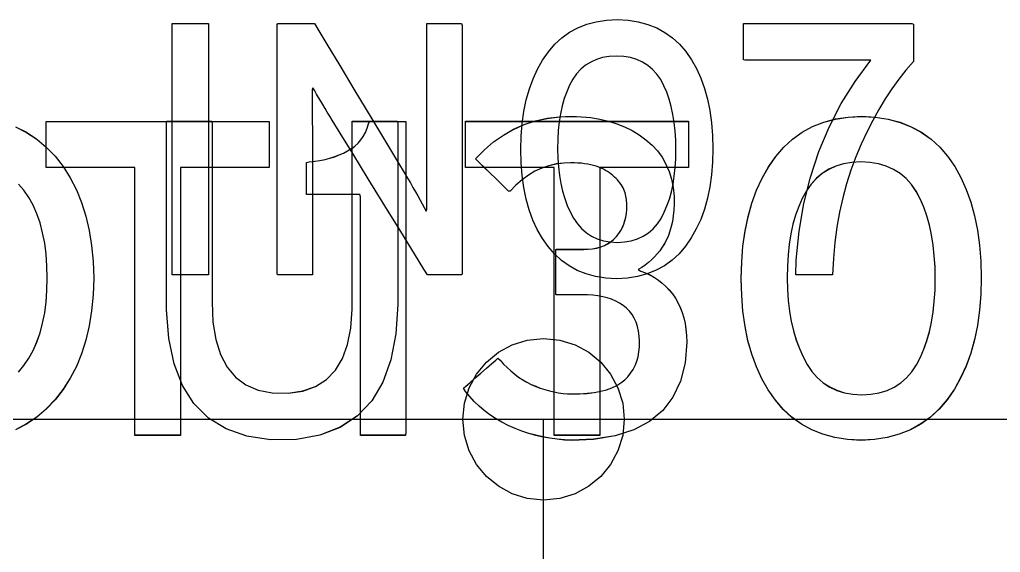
# Model space of a CAD drawing. Extents: x 1 to 47.7, y 0.2 to 35.
# Drawn here: x 34.9129 to 35.2164, y 10.4024 to 10.5673 of the extents above; entities that cross this region are included whole.
import ezdxf

# ---------------------------------------------------------------- set-up
doc = ezdxf.new("R2010")
doc.units = 0
doc.header["$MEASUREMENT"] = 0
for name, color, linetype in [('7_2___8__INDEPENDENT_INPUT', 7, 'CONTINUOUS'), ('7_3___8__OPTOISO_INDEPENDE', 7, 'CONTINUOUS'), ('7_4___24__OPTOISO_INDEPEND', 7, 'CONTINUOUS'), ('7_5___8__INDEPENDENT_INPUT', 7, 'CONTINUOUS'), ('7_6____8__INDEPENDENT_INPU', 7, 'CONTINUOUS'), ('7_7____8__OPTOISO_INDEPEND', 7, 'CONTINUOUS'), ('7_8____8__OPTOISO_INDEPEND', 7, 'CONTINUOUS')]:
    doc.layers.add(name, color=color, linetype=linetype)

msp = doc.modelspace()

# ---------------------------------------------------------------- linework, layer by layer
at = {"layer": '7_2___8__INDEPENDENT_INPUT'}
msp.add_lwpolyline([(34.96266, 10.5216), (34.96266, 10.43865), (34.94855, 10.43865), (34.94855, 10.5216), (34.9211, 10.5216), (34.9211, 10.53583), (34.99015, 10.53583), (34.99015, 10.5216), (34.96266, 10.5216)], dxfattribs=at)
for points in [[(35.01834, 10.43865), (35.01834, 10.4415), (35.01834, 10.44909), (35.01834, 10.45995), (35.01834, 10.47263), (35.01834, 10.48568), (35.01834, 10.49763), (35.01834, 10.50704), (35.01834, 10.51244), (35.01817, 10.51318), (35.01696, 10.51318), (35.01485, 10.51318), (35.01218, 10.51318), (35.00925, 10.51318), (35.00641, 10.51318), (35.00398, 10.51318), (35.00228, 10.51318), (35.00164, 10.51318), (35.00164, 10.51357), (35.00164, 10.51459), (35.00164, 10.51605), (35.00164, 10.51776), (35.00164, 10.51952), (35.00164, 10.52113), (35.00164, 10.52239), (35.00164, 10.52312), (35.00251, 10.52329), (35.0042, 10.52348), (35.00583, 10.52374), (35.0074, 10.52407), (35.00892, 10.52446), (35.01038, 10.52491), (35.01177, 10.52544), (35.01311, 10.52603), (35.01439, 10.52668), (35.01558, 10.52738), (35.01665, 10.52819), (35.01762, 10.52909), (35.01849, 10.53009), (35.01924, 10.53119), (35.01989, 10.53239), (35.02043, 10.5337), (35.02086, 10.5351), (35.02115, 10.53583), (35.02198, 10.53583), (35.02342, 10.53583), (35.02525, 10.53583), (35.02724, 10.53583), (35.02918, 10.53583), (35.03085, 10.53583), (35.03201, 10.53583), (35.03244, 10.53583), (35.03244, 10.53212), (35.03244, 10.52223), (35.03244, 10.50806), (35.03244, 10.49153), (35.03244, 10.47451), (35.03244, 10.45893), (35.03244, 10.44666), (35.03244, 10.43962), (35.0323, 10.43865), (35.03128, 10.43865), (35.0295, 10.43865), (35.02724, 10.43865), (35.02477, 10.43865), (35.02237, 10.43865), (35.02031, 10.43865), (35.01888, 10.43865)], [(35.11936, 10.46751), (35.1188, 10.46107), (35.11737, 10.45539), (35.11507, 10.45049), (35.1119, 10.44634), (35.10785, 10.44296), (35.10293, 10.44035), (35.09714, 10.4385), (35.09047, 10.43741), (35.08374, 10.4371), (35.08146, 10.43721), (35.0792, 10.43742), (35.07697, 10.43773), (35.07476, 10.43814), (35.07258, 10.43865), (35.07043, 10.43926), (35.06829, 10.43997), (35.06619, 10.44079), (35.0641, 10.4417), (35.06209, 10.44273), (35.06018, 10.44384), (35.05837, 10.44504), (35.05666, 10.44631), (35.05506, 10.44767), (35.05356, 10.44912), (35.05216, 10.45064), (35.05086, 10.45225), (35.05024, 10.45327), (35.05092, 10.45386), (35.05216, 10.45494), (35.05377, 10.45634), (35.05556, 10.45791), (35.05736, 10.45948), (35.05897, 10.46088), (35.0602, 10.46196), (35.06088, 10.46255), (35.06155, 10.4619), (35.06263, 10.46072), (35.06375, 10.45961), (35.0649, 10.45857), (35.06609, 10.4576), (35.06731, 10.4567), (35.06858, 10.45587), (35.06988, 10.45512), (35.07121, 10.45443), (35.0726, 10.45382), (35.074, 10.45328), (35.0754, 10.4528), (35.07681, 10.4524), (35.07822, 10.45207), (35.07963, 10.45181), (35.08105, 10.45163), (35.08247, 10.45151), (35.08389, 10.45146), (35.08622, 10.4515), (35.08854, 10.45165), (35.0907, 10.45192), (35.09269, 10.45229), (35.09451, 10.45277), (35.09617, 10.45337), (35.09766, 10.45407), (35.09897, 10.45489), (35.10012, 10.45582), (35.1011, 10.4568), (35.10197, 10.45786), (35.10272, 10.45901), (35.10335, 10.46025), (35.10386, 10.46158), (35.10425, 10.46299), (35.10453, 10.46449), (35.10469, 10.46608), (35.10473, 10.46775), (35.10463, 10.46939), (35.10441, 10.47093), (35.10408, 10.47237), (35.10363, 10.47371), (35.10307, 10.47495), (35.1024, 10.47608), (35.10161, 10.47712), (35.1007, 10.47806), (35.09968, 10.47888), (35.09856, 10.4796), (35.09736, 10.48022), (35.09608, 10.48076), (35.09474, 10.48121), (35.09332, 10.48157), (35.09182, 10.48184), (35.09025, 10.48202), (35.08861, 10.48212), (35.08757, 10.48213), (35.08702, 10.48213), (35.08601, 10.48213), (35.08469, 10.48213), (35.08322, 10.48213), (35.08176, 10.48213), (35.08044, 10.48213), (35.07943, 10.48213), (35.07888, 10.48213), (35.07882, 10.4823), (35.07882, 10.4833), (35.07882, 10.485), (35.07882, 10.48716), (35.07882, 10.48952), (35.07882, 10.49184), (35.07882, 10.49389), (35.07882, 10.49542), (35.07882, 10.49618), (35.07898, 10.49622), (35.07967, 10.49622), (35.08077, 10.49622), (35.08212, 10.49622), (35.08358, 10.49622), (35.085, 10.49622), (35.08623, 10.49622), (35.08711, 10.49622), (35.0875, 10.49622), (35.08878, 10.49626), (35.09018, 10.4964), (35.09149, 10.49664), (35.09272, 10.49699), (35.09387, 10.49743), (35.09493, 10.49798), (35.0959, 10.49863), (35.09679, 10.49939), (35.09759, 10.50024), (35.09827, 10.50113), (35.09888, 10.50206), (35.0994, 10.50303), (35.09984, 10.50404), (35.10019, 10.5051), (35.10047, 10.5062), (35.10066, 10.50735), (35.10077, 10.50854), (35.1008, 10.50966), (35.10079, 10.51014), (35.10076, 10.51063), (35.10072, 10.51112), (35.10066, 10.51163), (35.10058, 10.51214), (35.10049, 10.51265), (35.10038, 10.51318), (35.10025, 10.51371), (35.10009, 10.51425), (35.09986, 10.51477), (35.0996, 10.51529), (35.09932, 10.51579), (35.099, 10.51629), (35.09866, 10.51677), (35.09828, 10.51724), (35.09788, 10.51769), (35.09745, 10.51814), (35.097, 10.51859), (35.0965, 10.51905), (35.09598, 10.51948), (35.09542, 10.5199), (35.09483, 10.52029), (35.0942, 10.52067), (35.09354, 10.52102), (35.09285, 10.52136), (35.09212, 10.52167), (35.09134, 10.52195), (35.09051, 10.52219), (35.08963, 10.52241), (35.0887, 10.52259), (35.08773, 10.52274), (35.08671, 10.52286), (35.08565, 10.52294), (35.08454, 10.523), (35.08339, 10.52302), (35.08131, 10.52295), (35.07895, 10.52264), (35.07666, 10.52212), (35.07446, 10.52136), (35.07234, 10.52039), (35.07031, 10.51919), (35.06835, 10.51776), (35.06648, 10.51612), (35.06469, 10.51424), (35.06416, 10.51423), (35.06325, 10.51512), (35.06188, 10.51648), (35.06022, 10.51811), (35.05845, 10.51984), (35.05677, 10.5215), (35.05534, 10.5229), (35.05435, 10.52387), (35.05398, 10.52424), (35.05669, 10.52701), (35.05956, 10.52946), (35.06257, 10.53158), (35.06574, 10.53337), (35.06906, 10.53483), (35.07253, 10.53597), (35.07615, 10.53677), (35.07991, 10.53725), (35.08371, 10.53739), (35.08673, 10.53728), (35.08964, 10.537), (35.09243, 10.53654), (35.0951, 10.53591), (35.09765, 10.53511), (35.10009, 10.53413), (35.10241, 10.53298), (35.10462, 10.53166), (35.1067, 10.53016), (35.10858, 10.5285), (35.11024, 10.52668), (35.11167, 10.52471), (35.11287, 10.5226), (35.11384, 10.52033), (35.11458, 10.51791), (35.1151, 10.51534), (35.11539, 10.51262), (35.11543, 10.51017), (35.11531, 10.50832), (35.11513, 10.50656), (35.11487, 10.50489), (35.11453, 10.50332), (35.11413, 10.50184), (35.11365, 10.50046), (35.1131, 10.49917), (35.11247, 10.49798), (35.11176, 10.49687), (35.11099, 10.49581), (35.11017, 10.4948), (35.10931, 10.49386), (35.1084, 10.49296), (35.10745, 10.49213), (35.10646, 10.49134), (35.10541, 10.49062), (35.10432, 10.48995), (35.1051, 10.48945), (35.10657, 10.48891), (35.10797, 10.48828), (35.1093, 10.48755), (35.11056, 10.48672), (35.11175, 10.48579), (35.11287, 10.48477), (35.11392, 10.48364), (35.1149, 10.48242), (35.1158, 10.48112), (35.11661, 10.47974), (35.11731, 10.47827), (35.11791, 10.47671), (35.11841, 10.47505), (35.1188, 10.4733), (35.11909, 10.47146), (35.11927, 10.46953)]]:
    msp.add_lwpolyline(points, close=True, dxfattribs=at)
at = {"layer": '7_3___8__OPTOISO_INDEPENDE'}
msp.add_lwpolyline([(34.96266, 10.5216), (34.96266, 10.43865), (34.94855, 10.43865), (34.94855, 10.5216), (34.9211, 10.5216), (34.9211, 10.53583), (34.99015, 10.53583), (34.99015, 10.5216), (34.96266, 10.5216)], dxfattribs=at)
for points in [[(35.01834, 10.43865), (35.01834, 10.4415), (35.01834, 10.44909), (35.01834, 10.45995), (35.01834, 10.47263), (35.01834, 10.48568), (35.01834, 10.49763), (35.01834, 10.50704), (35.01834, 10.51244), (35.01817, 10.51318), (35.01696, 10.51318), (35.01485, 10.51318), (35.01218, 10.51318), (35.00925, 10.51318), (35.00641, 10.51318), (35.00398, 10.51318), (35.00228, 10.51318), (35.00164, 10.51318), (35.00164, 10.51357), (35.00164, 10.51459), (35.00164, 10.51605), (35.00164, 10.51776), (35.00164, 10.51952), (35.00164, 10.52113), (35.00164, 10.52239), (35.00164, 10.52312), (35.00251, 10.52329), (35.0042, 10.52348), (35.00583, 10.52374), (35.0074, 10.52407), (35.00892, 10.52446), (35.01038, 10.52491), (35.01177, 10.52544), (35.01311, 10.52603), (35.01439, 10.52668), (35.01558, 10.52738), (35.01665, 10.52819), (35.01762, 10.52909), (35.01849, 10.53009), (35.01924, 10.53119), (35.01989, 10.53239), (35.02043, 10.5337), (35.02086, 10.5351), (35.02115, 10.53583), (35.02198, 10.53583), (35.02342, 10.53583), (35.02525, 10.53583), (35.02724, 10.53583), (35.02918, 10.53583), (35.03085, 10.53583), (35.03201, 10.53583), (35.03244, 10.53583), (35.03244, 10.53212), (35.03244, 10.52223), (35.03244, 10.50806), (35.03244, 10.49153), (35.03244, 10.47451), (35.03244, 10.45893), (35.03244, 10.44666), (35.03244, 10.43962), (35.0323, 10.43865), (35.03128, 10.43865), (35.0295, 10.43865), (35.02724, 10.43865), (35.02477, 10.43865), (35.02237, 10.43865), (35.02031, 10.43865), (35.01888, 10.43865)], [(35.11936, 10.46751), (35.1188, 10.46107), (35.11737, 10.45539), (35.11507, 10.45049), (35.1119, 10.44634), (35.10785, 10.44296), (35.10293, 10.44035), (35.09714, 10.4385), (35.09047, 10.43741), (35.08374, 10.4371), (35.08146, 10.43721), (35.0792, 10.43742), (35.07697, 10.43773), (35.07476, 10.43814), (35.07258, 10.43865), (35.07043, 10.43926), (35.06829, 10.43997), (35.06619, 10.44079), (35.0641, 10.4417), (35.06209, 10.44273), (35.06018, 10.44384), (35.05837, 10.44504), (35.05666, 10.44631), (35.05506, 10.44767), (35.05356, 10.44912), (35.05216, 10.45064), (35.05086, 10.45225), (35.05024, 10.45327), (35.05092, 10.45386), (35.05216, 10.45494), (35.05377, 10.45634), (35.05556, 10.45791), (35.05736, 10.45948), (35.05897, 10.46088), (35.0602, 10.46196), (35.06088, 10.46255), (35.06155, 10.4619), (35.06263, 10.46072), (35.06375, 10.45961), (35.0649, 10.45857), (35.06609, 10.4576), (35.06731, 10.4567), (35.06858, 10.45587), (35.06988, 10.45512), (35.07121, 10.45443), (35.0726, 10.45382), (35.074, 10.45328), (35.0754, 10.4528), (35.07681, 10.4524), (35.07822, 10.45207), (35.07963, 10.45181), (35.08105, 10.45163), (35.08247, 10.45151), (35.08389, 10.45146), (35.08622, 10.4515), (35.08854, 10.45165), (35.0907, 10.45192), (35.09269, 10.45229), (35.09451, 10.45277), (35.09617, 10.45337), (35.09766, 10.45407), (35.09897, 10.45489), (35.10012, 10.45582), (35.1011, 10.4568), (35.10197, 10.45786), (35.10272, 10.45901), (35.10335, 10.46025), (35.10386, 10.46158), (35.10425, 10.46299), (35.10453, 10.46449), (35.10469, 10.46608), (35.10473, 10.46775), (35.10463, 10.46939), (35.10441, 10.47093), (35.10408, 10.47237), (35.10363, 10.47371), (35.10307, 10.47495), (35.1024, 10.47608), (35.10161, 10.47712), (35.1007, 10.47806), (35.09968, 10.47888), (35.09856, 10.4796), (35.09736, 10.48022), (35.09608, 10.48076), (35.09474, 10.48121), (35.09332, 10.48157), (35.09182, 10.48184), (35.09025, 10.48202), (35.08861, 10.48212), (35.08757, 10.48213), (35.08702, 10.48213), (35.08601, 10.48213), (35.08469, 10.48213), (35.08322, 10.48213), (35.08176, 10.48213), (35.08044, 10.48213), (35.07943, 10.48213), (35.07888, 10.48213), (35.07882, 10.4823), (35.07882, 10.4833), (35.07882, 10.485), (35.07882, 10.48716), (35.07882, 10.48952), (35.07882, 10.49184), (35.07882, 10.49389), (35.07882, 10.49542), (35.07882, 10.49618), (35.07898, 10.49622), (35.07967, 10.49622), (35.08077, 10.49622), (35.08212, 10.49622), (35.08358, 10.49622), (35.085, 10.49622), (35.08623, 10.49622), (35.08711, 10.49622), (35.0875, 10.49622), (35.08878, 10.49626), (35.09018, 10.4964), (35.09149, 10.49664), (35.09272, 10.49699), (35.09387, 10.49743), (35.09493, 10.49798), (35.0959, 10.49863), (35.09679, 10.49939), (35.09759, 10.50024), (35.09827, 10.50113), (35.09888, 10.50206), (35.0994, 10.50303), (35.09984, 10.50404), (35.10019, 10.5051), (35.10047, 10.5062), (35.10066, 10.50735), (35.10077, 10.50854), (35.1008, 10.50966), (35.10079, 10.51014), (35.10076, 10.51063), (35.10072, 10.51112), (35.10066, 10.51163), (35.10058, 10.51214), (35.10049, 10.51265), (35.10038, 10.51318), (35.10025, 10.51371), (35.10009, 10.51425), (35.09986, 10.51477), (35.0996, 10.51529), (35.09932, 10.51579), (35.099, 10.51629), (35.09866, 10.51677), (35.09828, 10.51724), (35.09788, 10.51769), (35.09745, 10.51814), (35.097, 10.51859), (35.0965, 10.51905), (35.09598, 10.51948), (35.09542, 10.5199), (35.09483, 10.52029), (35.0942, 10.52067), (35.09354, 10.52102), (35.09285, 10.52136), (35.09212, 10.52167), (35.09134, 10.52195), (35.09051, 10.52219), (35.08963, 10.52241), (35.0887, 10.52259), (35.08773, 10.52274), (35.08671, 10.52286), (35.08565, 10.52294), (35.08454, 10.523), (35.08339, 10.52302), (35.08131, 10.52295), (35.07895, 10.52264), (35.07666, 10.52212), (35.07446, 10.52136), (35.07234, 10.52039), (35.07031, 10.51919), (35.06835, 10.51776), (35.06648, 10.51612), (35.06469, 10.51424), (35.06416, 10.51423), (35.06325, 10.51512), (35.06188, 10.51648), (35.06022, 10.51811), (35.05845, 10.51984), (35.05677, 10.5215), (35.05534, 10.5229), (35.05435, 10.52387), (35.05398, 10.52424), (35.05669, 10.52701), (35.05956, 10.52946), (35.06257, 10.53158), (35.06574, 10.53337), (35.06906, 10.53483), (35.07253, 10.53597), (35.07615, 10.53677), (35.07991, 10.53725), (35.08371, 10.53739), (35.08673, 10.53728), (35.08964, 10.537), (35.09243, 10.53654), (35.0951, 10.53591), (35.09765, 10.53511), (35.10009, 10.53413), (35.10241, 10.53298), (35.10462, 10.53166), (35.1067, 10.53016), (35.10858, 10.5285), (35.11024, 10.52668), (35.11167, 10.52471), (35.11287, 10.5226), (35.11384, 10.52033), (35.11458, 10.51791), (35.1151, 10.51534), (35.11539, 10.51262), (35.11543, 10.51017), (35.11531, 10.50832), (35.11513, 10.50656), (35.11487, 10.50489), (35.11453, 10.50332), (35.11413, 10.50184), (35.11365, 10.50046), (35.1131, 10.49917), (35.11247, 10.49798), (35.11176, 10.49687), (35.11099, 10.49581), (35.11017, 10.4948), (35.10931, 10.49386), (35.1084, 10.49296), (35.10745, 10.49213), (35.10646, 10.49134), (35.10541, 10.49062), (35.10432, 10.48995), (35.1051, 10.48945), (35.10657, 10.48891), (35.10797, 10.48828), (35.1093, 10.48755), (35.11056, 10.48672), (35.11175, 10.48579), (35.11287, 10.48477), (35.11392, 10.48364), (35.1149, 10.48242), (35.1158, 10.48112), (35.11661, 10.47974), (35.11731, 10.47827), (35.11791, 10.47671), (35.11841, 10.47505), (35.1188, 10.4733), (35.11909, 10.47146), (35.11927, 10.46953)]]:
    msp.add_lwpolyline(points, close=True, dxfattribs=at)
at = {"layer": '7_4___24__OPTOISO_INDEPEND'}
for points in [[(34.96007, 10.48834), (34.96007, 10.56609), (34.97135, 10.56609), (34.97135, 10.48834), (34.96007, 10.48834)], [(34.775, 10.39364), (34.775, 10.44362), (35.075, 10.44361)], [(35.075, 10.39364), (35.075, 10.44362), (35.375, 10.44361)]]:
    msp.add_lwpolyline(points, dxfattribs=at)
for points in [[(35.03906, 10.48834), (35.03797, 10.49012), (35.03505, 10.49487), (35.03084, 10.5017), (35.0259, 10.50973), (35.02076, 10.51808), (35.01597, 10.52586), (35.01207, 10.53219), (35.00962, 10.53618), (35.00883, 10.53746), (35.0081, 10.53868), (35.00739, 10.53986), (35.00671, 10.54101), (35.00605, 10.54213), (35.00541, 10.54321), (35.0048, 10.54426), (35.00422, 10.54527), (35.00365, 10.54625), (35.00342, 10.54562), (35.00342, 10.54374), (35.00343, 10.54181), (35.00343, 10.53982), (35.00344, 10.53777), (35.00346, 10.53567), (35.00348, 10.5335), (35.0035, 10.53127), (35.00352, 10.52898), (35.00353, 10.52755), (35.00353, 10.52393), (35.00353, 10.51849), (35.00353, 10.51195), (35.00353, 10.50504), (35.00353, 10.4985), (35.00353, 10.49305), (35.00353, 10.48944), (35.00352, 10.48834), (35.00301, 10.48834), (35.00186, 10.48834), (35.00028, 10.48834), (34.99845, 10.48834), (34.99658, 10.48834), (34.99487, 10.48834), (34.99351, 10.48834), (34.9927, 10.48834), (34.99257, 10.48889), (34.99257, 10.49393), (34.99257, 10.50309), (34.99257, 10.51498), (34.99257, 10.52817), (34.99257, 10.54126), (34.99257, 10.55285), (34.99257, 10.56151), (34.99257, 10.56584), (34.99279, 10.56609), (34.99373, 10.56609), (34.99522, 10.56609), (34.99706, 10.56609), (34.99903, 10.56609), (35.00093, 10.56609), (35.00254, 10.56609), (35.00366, 10.56609), (35.00408, 10.56609), (35.00513, 10.56436), (35.00791, 10.55974), (35.01192, 10.55309), (35.01664, 10.54527), (35.02154, 10.53715), (35.0261, 10.52958), (35.02981, 10.52342), (35.03216, 10.51954), (35.03295, 10.51821), (35.03379, 10.51677), (35.0346, 10.51537), (35.03537, 10.51403), (35.03611, 10.51274), (35.03681, 10.51149), (35.03748, 10.5103), (35.03811, 10.50916), (35.03871, 10.50806), (35.03894, 10.50869), (35.03892, 10.51061), (35.0389, 10.5126), (35.03889, 10.51463), (35.03887, 10.51672), (35.03886, 10.51887), (35.03885, 10.52107), (35.03885, 10.52332), (35.03885, 10.52563), (35.03885, 10.52705), (35.03885, 10.53065), (35.03885, 10.53607), (35.03885, 10.54259), (35.03885, 10.54946), (35.03885, 10.55598), (35.03885, 10.5614), (35.03885, 10.565), (35.03885, 10.56609), (35.03936, 10.56609), (35.04051, 10.56609), (35.04209, 10.56609), (35.04392, 10.56609), (35.04579, 10.56609), (35.04751, 10.56609), (35.04886, 10.56609), (35.04967, 10.56609), (35.0498, 10.56554), (35.0498, 10.5605), (35.0498, 10.55134), (35.0498, 10.53945), (35.0498, 10.52626), (35.0498, 10.51317), (35.0498, 10.50158), (35.0498, 10.49292), (35.0498, 10.48859), (35.0496, 10.48834), (35.04872, 10.48834), (35.04733, 10.48834), (35.04561, 10.48834), (35.04377, 10.48834), (35.04201, 10.48834), (35.0405, 10.48834), (35.03945, 10.48834)], [(35.12739, 10.52735), (35.12728, 10.52323), (35.12697, 10.51931), (35.12645, 10.51557), (35.12572, 10.51203), (35.12478, 10.50867), (35.12364, 10.50551), (35.12228, 10.50254), (35.12072, 10.49975), (35.11894, 10.49717), (35.11697, 10.49486), (35.11479, 10.49286), (35.11242, 10.49115), (35.10985, 10.48974), (35.10708, 10.48863), (35.10411, 10.48782), (35.10094, 10.48731), (35.09757, 10.48709), (35.09425, 10.48731), (35.09112, 10.48782), (35.08818, 10.48862), (35.08544, 10.48972), (35.08289, 10.49111), (35.08054, 10.4928), (35.07838, 10.49479), (35.07641, 10.49707), (35.07465, 10.49962), (35.07308, 10.50236), (35.07173, 10.5053), (35.07058, 10.50844), (35.06965, 10.51178), (35.06892, 10.51532), (35.0684, 10.51906), (35.06808, 10.52299), (35.06798, 10.52713), (35.06809, 10.53126), (35.0684, 10.5352), (35.06893, 10.53894), (35.06967, 10.5425), (35.07062, 10.54586), (35.07178, 10.54902), (35.07315, 10.552), (35.07473, 10.55478), (35.07652, 10.55737), (35.07851, 10.55969), (35.08069, 10.56169), (35.08306, 10.5634), (35.08562, 10.56479), (35.08838, 10.56589), (35.09132, 10.56667), (35.09446, 10.56716), (35.09779, 10.56734), (35.10115, 10.56714), (35.10431, 10.56664), (35.10727, 10.56585), (35.11003, 10.56477), (35.11259, 10.56338), (35.11495, 10.5617), (35.11711, 10.55973), (35.11906, 10.55746), (35.12081, 10.55491), (35.12235, 10.55216), (35.12369, 10.54921), (35.12482, 10.54606), (35.12574, 10.54272), (35.12646, 10.53917), (35.12698, 10.53543), (35.12728, 10.53149)], [(35.18947, 10.55432), (35.18717, 10.55166), (35.18496, 10.54885), (35.18282, 10.54589), (35.18076, 10.54277), (35.17878, 10.53949), (35.17688, 10.53606), (35.17506, 10.53248), (35.17331, 10.52874), (35.17165, 10.52483), (35.17013, 10.52075), (35.16878, 10.51654), (35.16761, 10.51219), (35.16662, 10.5077), (35.1658, 10.50307), (35.16516, 10.4983), (35.16469, 10.49339), (35.16439, 10.48834), (35.16395, 10.48834), (35.16279, 10.48834), (35.16113, 10.48834), (35.15919, 10.48834), (35.1572, 10.48834), (35.15537, 10.48834), (35.15393, 10.48834), (35.15311, 10.48834), (35.15323, 10.49292), (35.15413, 10.50181), (35.1556, 10.51038), (35.15764, 10.51861), (35.16024, 10.52652), (35.16341, 10.53409), (35.16715, 10.54133), (35.17145, 10.54823), (35.17632, 10.55481), (35.17481, 10.55481), (35.1708, 10.55481), (35.16504, 10.55481), (35.15833, 10.55481), (35.15142, 10.55481), (35.14509, 10.55481), (35.14011, 10.55481), (35.13725, 10.55481), (35.13685, 10.55492), (35.13685, 10.55574), (35.13685, 10.55716), (35.13685, 10.55897), (35.13685, 10.56095), (35.13685, 10.56286), (35.13685, 10.56451), (35.13685, 10.56566), (35.13685, 10.56609), (35.13887, 10.56609), (35.14422, 10.56609), (35.15189, 10.56609), (35.16084, 10.56609), (35.17005, 10.56609), (35.17849, 10.56609), (35.18513, 10.56609), (35.18894, 10.56609), (35.18947, 10.56597), (35.18947, 10.56512), (35.18947, 10.56363), (35.18947, 10.56175), (35.18947, 10.55969), (35.18947, 10.55768), (35.18947, 10.55597), (35.18947, 10.55477)], [(35.11599, 10.52713), (35.11594, 10.53003), (35.11576, 10.5328), (35.11547, 10.53545), (35.11506, 10.53798), (35.11454, 10.54039), (35.1139, 10.54267), (35.11314, 10.54483), (35.11227, 10.54687), (35.11126, 10.54877), (35.11009, 10.55046), (35.10877, 10.55192), (35.10729, 10.55316), (35.10566, 10.55418), (35.10387, 10.55498), (35.10193, 10.55556), (35.09983, 10.55592), (35.09757, 10.55606), (35.09536, 10.55592), (35.0933, 10.55557), (35.09139, 10.555), (35.08963, 10.55421), (35.08802, 10.5532), (35.08656, 10.55197), (35.08526, 10.55053), (35.0841, 10.54887), (35.08309, 10.547), (35.08219, 10.54501), (35.08142, 10.54288), (35.08077, 10.54062), (35.08025, 10.53822), (35.07984, 10.5357), (35.07956, 10.53305), (35.07941, 10.53027), (35.07937, 10.52735), (35.07943, 10.52447), (35.07962, 10.52172), (35.07992, 10.51909), (35.08035, 10.51658), (35.0809, 10.5142), (35.08157, 10.51195), (35.08237, 10.50982), (35.08329, 10.50781), (35.08432, 10.5059), (35.08548, 10.50416), (35.0868, 10.50265), (35.08826, 10.50136), (35.08987, 10.50031), (35.09163, 10.49948), (35.09353, 10.49888), (35.09559, 10.49851), (35.09779, 10.49837), (35.10004, 10.49851), (35.10213, 10.49888), (35.10407, 10.49947), (35.10584, 10.50028), (35.10746, 10.50132), (35.10893, 10.50259), (35.11023, 10.50408), (35.11138, 10.5058), (35.11236, 10.50769), (35.11321, 10.50967), (35.11395, 10.51178), (35.11457, 10.51402), (35.11509, 10.51639), (35.11548, 10.51888), (35.11577, 10.52151), (35.11594, 10.52426)], [(35.10001, 10.44362), (35.09951, 10.43859), (35.09805, 10.43389), (35.09574, 10.42965), (35.09269, 10.42595), (35.08899, 10.4229), (35.08475, 10.42059), (35.08006, 10.41913), (35.07503, 10.41863), (35.06998, 10.41913), (35.06529, 10.42059), (35.06104, 10.4229), (35.05734, 10.42595), (35.05429, 10.42965), (35.05198, 10.43389), (35.05053, 10.43859), (35.05002, 10.44362), (35.05053, 10.44866), (35.05198, 10.45335), (35.05429, 10.4576), (35.05734, 10.4613), (35.06104, 10.46435), (35.06529, 10.46666), (35.06998, 10.46811), (35.07503, 10.46862), (35.08006, 10.46811), (35.08475, 10.46666), (35.08899, 10.46435), (35.09269, 10.4613), (35.09574, 10.4576), (35.09805, 10.45335), (35.09951, 10.44866)]]:
    msp.add_lwpolyline(points, close=True, dxfattribs=at)
at = {"layer": '7_5___8__INDEPENDENT_INPUT'}
for points in [[(35.02987, 10.47917), (35.02931, 10.47006), (35.02779, 10.46205), (35.02531, 10.45516), (35.02187, 10.44938), (35.01748, 10.44471), (35.01212, 10.44115), (35.0058, 10.43871), (34.99852, 10.43737), (34.99049, 10.43725), (34.98315, 10.4384), (34.97676, 10.44065), (34.97132, 10.44402), (34.96683, 10.44851), (34.96328, 10.4541), (34.96069, 10.46081), (34.95904, 10.46863), (34.95835, 10.47757), (34.95832, 10.48086), (34.95832, 10.48587), (34.95832, 10.49352), (34.95832, 10.50278), (34.95832, 10.51256), (34.95832, 10.52182), (34.95832, 10.52948), (34.95832, 10.53448), (34.95834, 10.53585), (34.95907, 10.53585), (34.96062, 10.53585), (34.96273, 10.53585), (34.96513, 10.53585), (34.96755, 10.53585), (34.96974, 10.53585), (34.97143, 10.53585), (34.97234, 10.53585), (34.97243, 10.53507), (34.97243, 10.53075), (34.97243, 10.52359), (34.97243, 10.51463), (34.97243, 10.50492), (34.97243, 10.49554), (34.97243, 10.48753), (34.97243, 10.48195), (34.97243, 10.47985), (34.97272, 10.47371), (34.97359, 10.46832), (34.97505, 10.46368), (34.97708, 10.45979), (34.9797, 10.45666), (34.98291, 10.45428), (34.98669, 10.45265), (34.99106, 10.45178), (34.99596, 10.45169), (35.00052, 10.45239), (35.00449, 10.45382), (35.00786, 10.45597), (35.01063, 10.45886), (35.01281, 10.46247), (35.01439, 10.4668), (35.01537, 10.47187), (35.01576, 10.47766), (35.01576, 10.48029), (35.01576, 10.48534), (35.01576, 10.49308), (35.01576, 10.50243), (35.01576, 10.51232), (35.01576, 10.52167), (35.01576, 10.52941), (35.01576, 10.53446), (35.01578, 10.53585), (35.01651, 10.53585), (35.01806, 10.53585), (35.02017, 10.53585), (35.02257, 10.53585), (35.025, 10.53585), (35.02718, 10.53585), (35.02887, 10.53585), (35.02978, 10.53585), (35.02987, 10.53506), (35.02987, 10.53069), (35.02987, 10.52344), (35.02987, 10.51437), (35.02987, 10.50455), (35.02987, 10.49505), (35.02987, 10.48694), (35.02987, 10.48129)], [(35.21046, 10.48743), (35.21033, 10.48228), (35.20994, 10.47737), (35.20929, 10.4727), (35.20838, 10.46827), (35.20721, 10.46408), (35.20578, 10.46012), (35.20409, 10.45641), (35.20214, 10.45293), (35.19992, 10.4497), (35.19745, 10.44682), (35.19472, 10.44431), (35.19176, 10.44217), (35.18854, 10.44041), (35.18508, 10.43903), (35.18137, 10.43801), (35.17741, 10.43737), (35.1732, 10.43711), (35.16904, 10.43737), (35.16512, 10.438), (35.16145, 10.43901), (35.15802, 10.44038), (35.15483, 10.44213), (35.15189, 10.44424), (35.14919, 10.44672), (35.14674, 10.44958), (35.14453, 10.45276), (35.14258, 10.45619), (35.14089, 10.45986), (35.13946, 10.46379), (35.13828, 10.46796), (35.13737, 10.47239), (35.13672, 10.47706), (35.13633, 10.48198), (35.1362, 10.48716), (35.13634, 10.49232), (35.13673, 10.49724), (35.13739, 10.50192), (35.13832, 10.50636), (35.13951, 10.51056), (35.14096, 10.51452), (35.14267, 10.51824), (35.14465, 10.52172), (35.14689, 10.52496), (35.14937, 10.52785), (35.15209, 10.53036), (35.15505, 10.53249), (35.15826, 10.53423), (35.1617, 10.5356), (35.16538, 10.53658), (35.1693, 10.53719), (35.17346, 10.53741), (35.17766, 10.53716), (35.18162, 10.53654), (35.18532, 10.53555), (35.18877, 10.53419), (35.19197, 10.53247), (35.19492, 10.53037), (35.19761, 10.5279), (35.20006, 10.52506), (35.20224, 10.52188), (35.20417, 10.51844), (35.20584, 10.51475), (35.20725, 10.51082), (35.20841, 10.50664), (35.20931, 10.5022), (35.20995, 10.49753), (35.21033, 10.4926)], [(35.19622, 10.48716), (35.19615, 10.49077), (35.19593, 10.49424), (35.19557, 10.49755), (35.19506, 10.50071), (35.1944, 10.50372), (35.1936, 10.50658), (35.19265, 10.50928), (35.19156, 10.51183), (35.1903, 10.5142), (35.18884, 10.51631), (35.18718, 10.51814), (35.18534, 10.51969), (35.1833, 10.52097), (35.18106, 10.52197), (35.17864, 10.52269), (35.17602, 10.52314), (35.1732, 10.52331), (35.17044, 10.52314), (35.16786, 10.5227), (35.16546, 10.52199), (35.16326, 10.521), (35.16125, 10.51974), (35.15943, 10.51821), (35.1578, 10.5164), (35.15636, 10.51432), (35.15509, 10.512), (35.15397, 10.5095), (35.15301, 10.50683), (35.15219, 10.50401), (35.15154, 10.50102), (35.15103, 10.49787), (35.15068, 10.49455), (35.15049, 10.49107), (35.15044, 10.48743), (35.15052, 10.48383), (35.15075, 10.48038), (35.15113, 10.47709), (35.15166, 10.47396), (35.15235, 10.47099), (35.15319, 10.46817), (35.15419, 10.46551), (35.15533, 10.463), (35.15662, 10.46061), (35.15808, 10.45843), (35.15972, 10.45654), (35.16154, 10.45494), (35.16356, 10.45362), (35.16575, 10.45259), (35.16814, 10.45184), (35.17071, 10.45138), (35.17346, 10.45121), (35.17627, 10.45138), (35.17889, 10.45183), (35.18131, 10.45257), (35.18353, 10.45359), (35.18555, 10.45489), (35.18738, 10.45648), (35.18901, 10.45834), (35.19045, 10.46049), (35.19168, 10.46285), (35.19274, 10.46533), (35.19367, 10.46797), (35.19445, 10.47076), (35.19509, 10.47372), (35.19558, 10.47684), (35.19594, 10.48012), (35.19615, 10.48356)]]:
    msp.add_lwpolyline(points, close=True, dxfattribs=at)
for points in [[(35.09239, 10.52161), (35.09239, 10.43867), (35.07829, 10.43867), (35.07829, 10.52161), (35.05084, 10.52161), (35.05084, 10.53585), (35.11989, 10.53585), (35.11989, 10.52161), (35.09239, 10.52161)], [(34.91161, 10.53419), (34.91501, 10.53247), (34.91818, 10.53037), (34.92113, 10.5279), (34.92387, 10.52506), (34.92636, 10.52186), (34.92855, 10.51839), (34.93044, 10.51468), (34.93206, 10.51073), (34.93338, 10.50653), (34.93442, 10.50208), (34.93517, 10.4974), (34.93563, 10.49247), (34.9358, 10.48729), (34.93563, 10.48212), (34.93517, 10.4772), (34.93442, 10.47252), (34.93338, 10.4681), (34.93206, 10.46393), (34.93044, 10.46), (34.92855, 10.45633), (34.92636, 10.4529), (34.92387, 10.4497), (34.92113, 10.44682), (34.91818, 10.44431), (34.91501, 10.44217), (34.91161, 10.44041)], [(34.9125, 10.45825), (34.9142, 10.46028), (34.91572, 10.46253), (34.91706, 10.46495), (34.91822, 10.46756), (34.9192, 10.47037), (34.92, 10.47336), (34.92063, 10.47655), (34.92107, 10.47994), (34.92134, 10.48352), (34.92143, 10.48729), (34.92134, 10.49111), (34.92107, 10.49473), (34.92063, 10.49816), (34.92, 10.50138), (34.9192, 10.50441), (34.91822, 10.50724), (34.91706, 10.50988), (34.91572, 10.51231), (34.9142, 10.51452), (34.9125, 10.51645)]]:
    msp.add_lwpolyline(points, dxfattribs=at)
at = {"layer": '7_6____8__INDEPENDENT_INPU'}
msp.add_lwpolyline([(34.96266, 10.52161), (34.96266, 10.43866), (34.94855, 10.43866), (34.94855, 10.52161), (34.9211, 10.52161), (34.9211, 10.53584), (34.99015, 10.53584), (34.99015, 10.52161), (34.96266, 10.52161)], dxfattribs=at)
for points in [[(35.01834, 10.43866), (35.01834, 10.44151), (35.01834, 10.4491), (35.01834, 10.45996), (35.01834, 10.47264), (35.01834, 10.48569), (35.01834, 10.49764), (35.01834, 10.50705), (35.01834, 10.51245), (35.01817, 10.51319), (35.01696, 10.51319), (35.01485, 10.51319), (35.01218, 10.51319), (35.00925, 10.51319), (35.00641, 10.51319), (35.00398, 10.51319), (35.00228, 10.51319), (35.00164, 10.51319), (35.00164, 10.51357), (35.00164, 10.5146), (35.00164, 10.51606), (35.00164, 10.51777), (35.00164, 10.51952), (35.00164, 10.52113), (35.00164, 10.5224), (35.00164, 10.52313), (35.00251, 10.5233), (35.0042, 10.52349), (35.00583, 10.52375), (35.0074, 10.52407), (35.00892, 10.52447), (35.01038, 10.52492), (35.01177, 10.52544), (35.01311, 10.52603), (35.01439, 10.52669), (35.01558, 10.52739), (35.01665, 10.52819), (35.01762, 10.52909), (35.01849, 10.5301), (35.01924, 10.5312), (35.01989, 10.5324), (35.02043, 10.5337), (35.02086, 10.5351), (35.02115, 10.53584), (35.02198, 10.53584), (35.02342, 10.53584), (35.02525, 10.53584), (35.02724, 10.53584), (35.02918, 10.53584), (35.03085, 10.53584), (35.03201, 10.53584), (35.03244, 10.53584), (35.03244, 10.53212), (35.03244, 10.52223), (35.03244, 10.50807), (35.03244, 10.49153), (35.03244, 10.47452), (35.03244, 10.45893), (35.03244, 10.44667), (35.03244, 10.43963), (35.0323, 10.43866), (35.03128, 10.43866), (35.0295, 10.43866), (35.02724, 10.43866), (35.02477, 10.43866), (35.02237, 10.43866), (35.02031, 10.43866), (35.01888, 10.43866)], [(35.11936, 10.46752), (35.1188, 10.46108), (35.11737, 10.4554), (35.11507, 10.45049), (35.1119, 10.44635), (35.10785, 10.44297), (35.10293, 10.44035), (35.09714, 10.4385), (35.09047, 10.43742), (35.08374, 10.43711), (35.08146, 10.43722), (35.0792, 10.43743), (35.07697, 10.43774), (35.07476, 10.43815), (35.07258, 10.43866), (35.07043, 10.43927), (35.06829, 10.43998), (35.06619, 10.44079), (35.0641, 10.44171), (35.06209, 10.44274), (35.06018, 10.44385), (35.05837, 10.44504), (35.05666, 10.44632), (35.05506, 10.44768), (35.05356, 10.44912), (35.05216, 10.45065), (35.05086, 10.45226), (35.05024, 10.45328), (35.05092, 10.45387), (35.05216, 10.45495), (35.05377, 10.45635), (35.05556, 10.45792), (35.05736, 10.45948), (35.05897, 10.46089), (35.0602, 10.46196), (35.06088, 10.46256), (35.06155, 10.46191), (35.06263, 10.46073), (35.06375, 10.45962), (35.0649, 10.45858), (35.06609, 10.45761), (35.06731, 10.45671), (35.06858, 10.45588), (35.06988, 10.45513), (35.07121, 10.45444), (35.0726, 10.45383), (35.074, 10.45328), (35.0754, 10.45281), (35.07681, 10.45241), (35.07822, 10.45208), (35.07963, 10.45182), (35.08105, 10.45163), (35.08247, 10.45152), (35.08389, 10.45147), (35.08622, 10.45151), (35.08854, 10.45166), (35.0907, 10.45192), (35.09269, 10.4523), (35.09451, 10.45278), (35.09617, 10.45337), (35.09766, 10.45408), (35.09897, 10.4549), (35.10012, 10.45582), (35.1011, 10.4568), (35.10197, 10.45787), (35.10272, 10.45902), (35.10335, 10.46026), (35.10386, 10.46159), (35.10425, 10.463), (35.10453, 10.4645), (35.10469, 10.46609), (35.10473, 10.46776), (35.10463, 10.4694), (35.10441, 10.47094), (35.10408, 10.47238), (35.10363, 10.47371), (35.10307, 10.47495), (35.1024, 10.47609), (35.10161, 10.47713), (35.1007, 10.47806), (35.09968, 10.47889), (35.09856, 10.4796), (35.09736, 10.48023), (35.09608, 10.48076), (35.09474, 10.48121), (35.09332, 10.48157), (35.09182, 10.48184), (35.09025, 10.48203), (35.08861, 10.48212), (35.08757, 10.48214), (35.08702, 10.48214), (35.08601, 10.48214), (35.08469, 10.48214), (35.08322, 10.48214), (35.08176, 10.48214), (35.08044, 10.48214), (35.07943, 10.48214), (35.07888, 10.48214), (35.07882, 10.48231), (35.07882, 10.48331), (35.07882, 10.48501), (35.07882, 10.48716), (35.07882, 10.48952), (35.07882, 10.49185), (35.07882, 10.4939), (35.07882, 10.49542), (35.07882, 10.49619), (35.07898, 10.49623), (35.07967, 10.49623), (35.08077, 10.49623), (35.08212, 10.49623), (35.08358, 10.49623), (35.085, 10.49623), (35.08623, 10.49623), (35.08711, 10.49623), (35.0875, 10.49623), (35.08878, 10.49627), (35.09018, 10.49641), (35.09149, 10.49665), (35.09272, 10.49699), (35.09387, 10.49744), (35.09493, 10.49799), (35.0959, 10.49864), (35.09679, 10.49939), (35.09759, 10.50025), (35.09827, 10.50114), (35.09888, 10.50206), (35.0994, 10.50304), (35.09984, 10.50405), (35.10019, 10.50511), (35.10047, 10.50621), (35.10066, 10.50735), (35.10077, 10.50854), (35.1008, 10.50966), (35.10079, 10.51015), (35.10076, 10.51064), (35.10072, 10.51113), (35.10066, 10.51163), (35.10058, 10.51214), (35.10049, 10.51266), (35.10038, 10.51318), (35.10025, 10.51372), (35.10009, 10.51425), (35.09986, 10.51478), (35.0996, 10.5153), (35.09932, 10.5158), (35.099, 10.51629), (35.09866, 10.51677), (35.09828, 10.51724), (35.09788, 10.5177), (35.09745, 10.51814), (35.097, 10.51859), (35.0965, 10.51905), (35.09598, 10.51949), (35.09542, 10.51991), (35.09483, 10.5203), (35.0942, 10.52068), (35.09354, 10.52103), (35.09285, 10.52136), (35.09212, 10.52168), (35.09134, 10.52196), (35.09051, 10.5222), (35.08963, 10.52241), (35.0887, 10.52259), (35.08773, 10.52274), (35.08671, 10.52286), (35.08565, 10.52295), (35.08454, 10.523), (35.08339, 10.52303), (35.08131, 10.52295), (35.07895, 10.52265), (35.07666, 10.52212), (35.07446, 10.52137), (35.07234, 10.52039), (35.07031, 10.51919), (35.06835, 10.51777), (35.06648, 10.51612), (35.06469, 10.51425), (35.06416, 10.51423), (35.06325, 10.51513), (35.06188, 10.51648), (35.06022, 10.51811), (35.05845, 10.51985), (35.05677, 10.52151), (35.05534, 10.52291), (35.05435, 10.52388), (35.05398, 10.52424), (35.05669, 10.52702), (35.05956, 10.52947), (35.06257, 10.53159), (35.06574, 10.53338), (35.06906, 10.53484), (35.07253, 10.53597), (35.07615, 10.53678), (35.07991, 10.53725), (35.08371, 10.5374), (35.08673, 10.53729), (35.08964, 10.537), (35.09243, 10.53655), (35.0951, 10.53592), (35.09765, 10.53511), (35.10009, 10.53414), (35.10241, 10.53299), (35.10462, 10.53167), (35.1067, 10.53017), (35.10858, 10.5285), (35.11024, 10.52669), (35.11167, 10.52472), (35.11287, 10.5226), (35.11384, 10.52033), (35.11458, 10.51792), (35.1151, 10.51535), (35.11539, 10.51263), (35.11543, 10.51018), (35.11531, 10.50832), (35.11513, 10.50656), (35.11487, 10.50489), (35.11453, 10.50332), (35.11413, 10.50185), (35.11365, 10.50046), (35.1131, 10.49918), (35.11247, 10.49799), (35.11176, 10.49687), (35.11099, 10.49581), (35.11017, 10.49481), (35.10931, 10.49386), (35.1084, 10.49297), (35.10745, 10.49213), (35.10646, 10.49135), (35.10541, 10.49063), (35.10432, 10.48995), (35.1051, 10.48945), (35.10657, 10.48892), (35.10797, 10.48829), (35.1093, 10.48756), (35.11056, 10.48673), (35.11175, 10.4858), (35.11287, 10.48477), (35.11392, 10.48365), (35.1149, 10.48242), (35.1158, 10.48113), (35.11661, 10.47975), (35.11731, 10.47828), (35.11791, 10.47671), (35.11841, 10.47506), (35.1188, 10.47331), (35.11909, 10.47147), (35.11927, 10.46954)]]:
    msp.add_lwpolyline(points, close=True, dxfattribs=at)
at = {"layer": '7_7____8__OPTOISO_INDEPEND'}
msp.add_lwpolyline([(34.96266, 10.5216), (34.96266, 10.43865), (34.94855, 10.43865), (34.94855, 10.5216), (34.9211, 10.5216), (34.9211, 10.53583), (34.99015, 10.53583), (34.99015, 10.5216), (34.96266, 10.5216)], dxfattribs=at)
for points in [[(35.01834, 10.43865), (35.01834, 10.4415), (35.01834, 10.44909), (35.01834, 10.45995), (35.01834, 10.47263), (35.01834, 10.48568), (35.01834, 10.49763), (35.01834, 10.50704), (35.01834, 10.51244), (35.01817, 10.51318), (35.01696, 10.51318), (35.01485, 10.51318), (35.01218, 10.51318), (35.00925, 10.51318), (35.00641, 10.51318), (35.00398, 10.51318), (35.00228, 10.51318), (35.00164, 10.51318), (35.00164, 10.51357), (35.00164, 10.51459), (35.00164, 10.51605), (35.00164, 10.51776), (35.00164, 10.51952), (35.00164, 10.52113), (35.00164, 10.52239), (35.00164, 10.52312), (35.00251, 10.52329), (35.0042, 10.52348), (35.00583, 10.52374), (35.0074, 10.52407), (35.00892, 10.52446), (35.01038, 10.52491), (35.01177, 10.52544), (35.01311, 10.52603), (35.01439, 10.52668), (35.01558, 10.52738), (35.01665, 10.52819), (35.01762, 10.52909), (35.01849, 10.53009), (35.01924, 10.53119), (35.01989, 10.53239), (35.02043, 10.5337), (35.02086, 10.5351), (35.02115, 10.53583), (35.02198, 10.53583), (35.02342, 10.53583), (35.02525, 10.53583), (35.02724, 10.53583), (35.02918, 10.53583), (35.03085, 10.53583), (35.03201, 10.53583), (35.03244, 10.53583), (35.03244, 10.53212), (35.03244, 10.52223), (35.03244, 10.50806), (35.03244, 10.49153), (35.03244, 10.47451), (35.03244, 10.45893), (35.03244, 10.44666), (35.03244, 10.43962), (35.0323, 10.43865), (35.03128, 10.43865), (35.0295, 10.43865), (35.02724, 10.43865), (35.02477, 10.43865), (35.02237, 10.43865), (35.02031, 10.43865), (35.01888, 10.43865)], [(35.11936, 10.46751), (35.1188, 10.46107), (35.11737, 10.45539), (35.11507, 10.45049), (35.1119, 10.44634), (35.10785, 10.44296), (35.10293, 10.44035), (35.09714, 10.4385), (35.09047, 10.43741), (35.08374, 10.4371), (35.08146, 10.43721), (35.0792, 10.43742), (35.07697, 10.43773), (35.07476, 10.43814), (35.07258, 10.43865), (35.07043, 10.43926), (35.06829, 10.43997), (35.06619, 10.44079), (35.0641, 10.4417), (35.06209, 10.44273), (35.06018, 10.44384), (35.05837, 10.44504), (35.05666, 10.44631), (35.05506, 10.44767), (35.05356, 10.44912), (35.05216, 10.45064), (35.05086, 10.45225), (35.05024, 10.45327), (35.05092, 10.45386), (35.05216, 10.45494), (35.05377, 10.45634), (35.05556, 10.45791), (35.05736, 10.45948), (35.05897, 10.46088), (35.0602, 10.46196), (35.06088, 10.46255), (35.06155, 10.4619), (35.06263, 10.46072), (35.06375, 10.45961), (35.0649, 10.45857), (35.06609, 10.4576), (35.06731, 10.4567), (35.06858, 10.45587), (35.06988, 10.45512), (35.07121, 10.45443), (35.0726, 10.45382), (35.074, 10.45328), (35.0754, 10.4528), (35.07681, 10.4524), (35.07822, 10.45207), (35.07963, 10.45181), (35.08105, 10.45163), (35.08247, 10.45151), (35.08389, 10.45146), (35.08622, 10.4515), (35.08854, 10.45165), (35.0907, 10.45192), (35.09269, 10.45229), (35.09451, 10.45277), (35.09617, 10.45337), (35.09766, 10.45407), (35.09897, 10.45489), (35.10012, 10.45582), (35.1011, 10.4568), (35.10197, 10.45786), (35.10272, 10.45901), (35.10335, 10.46025), (35.10386, 10.46158), (35.10425, 10.46299), (35.10453, 10.46449), (35.10469, 10.46608), (35.10473, 10.46775), (35.10463, 10.46939), (35.10441, 10.47093), (35.10408, 10.47237), (35.10363, 10.47371), (35.10307, 10.47495), (35.1024, 10.47608), (35.10161, 10.47712), (35.1007, 10.47806), (35.09968, 10.47888), (35.09856, 10.4796), (35.09736, 10.48022), (35.09608, 10.48076), (35.09474, 10.48121), (35.09332, 10.48157), (35.09182, 10.48184), (35.09025, 10.48202), (35.08861, 10.48212), (35.08757, 10.48213), (35.08702, 10.48213), (35.08601, 10.48213), (35.08469, 10.48213), (35.08322, 10.48213), (35.08176, 10.48213), (35.08044, 10.48213), (35.07943, 10.48213), (35.07888, 10.48213), (35.07882, 10.4823), (35.07882, 10.4833), (35.07882, 10.485), (35.07882, 10.48716), (35.07882, 10.48952), (35.07882, 10.49184), (35.07882, 10.49389), (35.07882, 10.49542), (35.07882, 10.49618), (35.07898, 10.49622), (35.07967, 10.49622), (35.08077, 10.49622), (35.08212, 10.49622), (35.08358, 10.49622), (35.085, 10.49622), (35.08623, 10.49622), (35.08711, 10.49622), (35.0875, 10.49622), (35.08878, 10.49626), (35.09018, 10.4964), (35.09149, 10.49664), (35.09272, 10.49699), (35.09387, 10.49743), (35.09493, 10.49798), (35.0959, 10.49863), (35.09679, 10.49939), (35.09759, 10.50024), (35.09827, 10.50113), (35.09888, 10.50206), (35.0994, 10.50303), (35.09984, 10.50404), (35.10019, 10.5051), (35.10047, 10.5062), (35.10066, 10.50735), (35.10077, 10.50854), (35.1008, 10.50966), (35.10079, 10.51014), (35.10076, 10.51063), (35.10072, 10.51112), (35.10066, 10.51163), (35.10058, 10.51214), (35.10049, 10.51265), (35.10038, 10.51318), (35.10025, 10.51371), (35.10009, 10.51425), (35.09986, 10.51477), (35.0996, 10.51529), (35.09932, 10.51579), (35.099, 10.51629), (35.09866, 10.51677), (35.09828, 10.51724), (35.09788, 10.51769), (35.09745, 10.51814), (35.097, 10.51859), (35.0965, 10.51905), (35.09598, 10.51948), (35.09542, 10.5199), (35.09483, 10.52029), (35.0942, 10.52067), (35.09354, 10.52102), (35.09285, 10.52136), (35.09212, 10.52167), (35.09134, 10.52195), (35.09051, 10.52219), (35.08963, 10.52241), (35.0887, 10.52259), (35.08773, 10.52274), (35.08671, 10.52286), (35.08565, 10.52294), (35.08454, 10.523), (35.08339, 10.52302), (35.08131, 10.52295), (35.07895, 10.52264), (35.07666, 10.52212), (35.07446, 10.52136), (35.07234, 10.52039), (35.07031, 10.51919), (35.06835, 10.51776), (35.06648, 10.51612), (35.06469, 10.51424), (35.06416, 10.51423), (35.06325, 10.51512), (35.06188, 10.51648), (35.06022, 10.51811), (35.05845, 10.51984), (35.05677, 10.5215), (35.05534, 10.5229), (35.05435, 10.52387), (35.05398, 10.52424), (35.05669, 10.52701), (35.05956, 10.52946), (35.06257, 10.53158), (35.06574, 10.53337), (35.06906, 10.53483), (35.07253, 10.53597), (35.07615, 10.53677), (35.07991, 10.53725), (35.08371, 10.53739), (35.08673, 10.53728), (35.08964, 10.537), (35.09243, 10.53654), (35.0951, 10.53591), (35.09765, 10.53511), (35.10009, 10.53413), (35.10241, 10.53298), (35.10462, 10.53166), (35.1067, 10.53016), (35.10858, 10.5285), (35.11024, 10.52668), (35.11167, 10.52471), (35.11287, 10.5226), (35.11384, 10.52033), (35.11458, 10.51791), (35.1151, 10.51534), (35.11539, 10.51262), (35.11543, 10.51017), (35.11531, 10.50832), (35.11513, 10.50656), (35.11487, 10.50489), (35.11453, 10.50332), (35.11413, 10.50184), (35.11365, 10.50046), (35.1131, 10.49917), (35.11247, 10.49798), (35.11176, 10.49687), (35.11099, 10.49581), (35.11017, 10.4948), (35.10931, 10.49386), (35.1084, 10.49296), (35.10745, 10.49213), (35.10646, 10.49134), (35.10541, 10.49062), (35.10432, 10.48995), (35.1051, 10.48945), (35.10657, 10.48891), (35.10797, 10.48828), (35.1093, 10.48755), (35.11056, 10.48672), (35.11175, 10.48579), (35.11287, 10.48477), (35.11392, 10.48364), (35.1149, 10.48242), (35.1158, 10.48112), (35.11661, 10.47974), (35.11731, 10.47827), (35.11791, 10.47671), (35.11841, 10.47505), (35.1188, 10.4733), (35.11909, 10.47146), (35.11927, 10.46953)]]:
    msp.add_lwpolyline(points, close=True, dxfattribs=at)
at = {"layer": '7_8____8__OPTOISO_INDEPEND'}
for points in [[(35.02987, 10.47915), (35.02931, 10.47004), (35.02779, 10.46203), (35.02531, 10.45514), (35.02187, 10.44936), (35.01748, 10.44469), (35.01212, 10.44113), (35.0058, 10.43869), (34.99852, 10.43735), (34.99049, 10.43723), (34.98315, 10.43838), (34.97676, 10.44063), (34.97132, 10.444), (34.96683, 10.44849), (34.96328, 10.45408), (34.96069, 10.46079), (34.95904, 10.46861), (34.95835, 10.47755), (34.95832, 10.48084), (34.95832, 10.48584), (34.95832, 10.4935), (34.95832, 10.50276), (34.95832, 10.51254), (34.95832, 10.5218), (34.95832, 10.52945), (34.95832, 10.53446), (34.95834, 10.53583), (34.95907, 10.53583), (34.96062, 10.53583), (34.96273, 10.53583), (34.96513, 10.53583), (34.96755, 10.53583), (34.96974, 10.53583), (34.97143, 10.53583), (34.97234, 10.53583), (34.97243, 10.53505), (34.97243, 10.53073), (34.97243, 10.52357), (34.97243, 10.51461), (34.97243, 10.5049), (34.97243, 10.49552), (34.97243, 10.48751), (34.97243, 10.48193), (34.97243, 10.47983), (34.97272, 10.47369), (34.97359, 10.4683), (34.97505, 10.46366), (34.97708, 10.45977), (34.9797, 10.45664), (34.98291, 10.45426), (34.98669, 10.45263), (34.99106, 10.45176), (34.99596, 10.45167), (35.00052, 10.45237), (35.00449, 10.4538), (35.00786, 10.45595), (35.01063, 10.45884), (35.01281, 10.46245), (35.01439, 10.46678), (35.01537, 10.47185), (35.01576, 10.47764), (35.01576, 10.48027), (35.01576, 10.48532), (35.01576, 10.49306), (35.01576, 10.50241), (35.01576, 10.5123), (35.01576, 10.52165), (35.01576, 10.52939), (35.01576, 10.53444), (35.01578, 10.53583), (35.01651, 10.53583), (35.01806, 10.53583), (35.02017, 10.53583), (35.02257, 10.53583), (35.025, 10.53583), (35.02718, 10.53583), (35.02887, 10.53583), (35.02978, 10.53583), (35.02987, 10.53504), (35.02987, 10.53067), (35.02987, 10.52342), (35.02987, 10.51435), (35.02987, 10.50453), (35.02987, 10.49503), (35.02987, 10.48692), (35.02987, 10.48127)], [(35.21046, 10.48741), (35.21033, 10.48226), (35.20994, 10.47735), (35.20929, 10.47268), (35.20838, 10.46825), (35.20721, 10.46406), (35.20578, 10.4601), (35.20409, 10.45639), (35.20214, 10.45291), (35.19992, 10.44968), (35.19745, 10.4468), (35.19472, 10.44429), (35.19176, 10.44215), (35.18854, 10.44039), (35.18508, 10.43901), (35.18137, 10.43799), (35.17741, 10.43735), (35.1732, 10.43709), (35.16904, 10.43735), (35.16512, 10.43798), (35.16145, 10.43899), (35.15802, 10.44036), (35.15483, 10.44211), (35.15189, 10.44422), (35.14919, 10.4467), (35.14674, 10.44956), (35.14453, 10.45274), (35.14258, 10.45617), (35.14089, 10.45984), (35.13946, 10.46377), (35.13828, 10.46794), (35.13737, 10.47237), (35.13672, 10.47704), (35.13633, 10.48196), (35.1362, 10.48714), (35.13634, 10.4923), (35.13673, 10.49722), (35.13739, 10.5019), (35.13832, 10.50634), (35.13951, 10.51054), (35.14096, 10.5145), (35.14267, 10.51822), (35.14465, 10.5217), (35.14689, 10.52494), (35.14937, 10.52783), (35.15209, 10.53034), (35.15505, 10.53247), (35.15826, 10.53421), (35.1617, 10.53558), (35.16538, 10.53656), (35.1693, 10.53717), (35.17346, 10.53739), (35.17766, 10.53714), (35.18162, 10.53652), (35.18532, 10.53553), (35.18877, 10.53417), (35.19197, 10.53244), (35.19492, 10.53035), (35.19761, 10.52788), (35.20006, 10.52504), (35.20224, 10.52186), (35.20417, 10.51842), (35.20584, 10.51473), (35.20725, 10.5108), (35.20841, 10.50661), (35.20931, 10.50218), (35.20995, 10.49751), (35.21033, 10.49258)], [(35.19622, 10.48714), (35.19615, 10.49075), (35.19593, 10.49422), (35.19557, 10.49753), (35.19506, 10.50069), (35.1944, 10.5037), (35.1936, 10.50656), (35.19265, 10.50926), (35.19156, 10.51181), (35.1903, 10.51418), (35.18884, 10.51629), (35.18718, 10.51812), (35.18534, 10.51967), (35.1833, 10.52095), (35.18106, 10.52195), (35.17864, 10.52267), (35.17602, 10.52312), (35.1732, 10.52329), (35.17044, 10.52312), (35.16786, 10.52268), (35.16546, 10.52196), (35.16326, 10.52098), (35.16125, 10.51972), (35.15943, 10.51819), (35.1578, 10.51638), (35.15636, 10.5143), (35.15509, 10.51198), (35.15397, 10.50948), (35.15301, 10.50682), (35.15219, 10.50399), (35.15154, 10.501), (35.15103, 10.49785), (35.15068, 10.49453), (35.15049, 10.49105), (35.15044, 10.48741), (35.15052, 10.48381), (35.15075, 10.48036), (35.15113, 10.47707), (35.15166, 10.47394), (35.15235, 10.47097), (35.15319, 10.46815), (35.15419, 10.46549), (35.15533, 10.46298), (35.15662, 10.46059), (35.15808, 10.45841), (35.15972, 10.45652), (35.16154, 10.45492), (35.16356, 10.4536), (35.16575, 10.45257), (35.16814, 10.45182), (35.17071, 10.45136), (35.17346, 10.45119), (35.17627, 10.45136), (35.17889, 10.45181), (35.18131, 10.45255), (35.18353, 10.45357), (35.18555, 10.45487), (35.18738, 10.45646), (35.18901, 10.45832), (35.19045, 10.46047), (35.19168, 10.46283), (35.19274, 10.46531), (35.19367, 10.46795), (35.19445, 10.47074), (35.19509, 10.4737), (35.19558, 10.47682), (35.19594, 10.4801), (35.19615, 10.48354)]]:
    msp.add_lwpolyline(points, close=True, dxfattribs=at)
for points in [[(35.09239, 10.52159), (35.09239, 10.43865), (35.07829, 10.43865), (35.07829, 10.52159), (35.05084, 10.52159), (35.05084, 10.53583), (35.11989, 10.53583), (35.11989, 10.52159), (35.09239, 10.52159)], [(34.91161, 10.53417), (34.91501, 10.53244), (34.91818, 10.53035), (34.92113, 10.52788), (34.92387, 10.52504), (34.92636, 10.52184), (34.92855, 10.51837), (34.93044, 10.51466), (34.93206, 10.51071), (34.93338, 10.50651), (34.93442, 10.50206), (34.93517, 10.49738), (34.93563, 10.49245), (34.9358, 10.48727), (34.93563, 10.4821), (34.93517, 10.47718), (34.93442, 10.4725), (34.93338, 10.46808), (34.93206, 10.4639), (34.93044, 10.45998), (34.92855, 10.45631), (34.92636, 10.45288), (34.92387, 10.44968), (34.92113, 10.4468), (34.91818, 10.44429), (34.91501, 10.44215), (34.91161, 10.44039)], [(34.9125, 10.45823), (34.9142, 10.46026), (34.91572, 10.46251), (34.91706, 10.46493), (34.91822, 10.46754), (34.9192, 10.47035), (34.92, 10.47334), (34.92063, 10.47653), (34.92107, 10.47992), (34.92134, 10.4835), (34.92143, 10.48727), (34.92134, 10.49109), (34.92107, 10.49471), (34.92063, 10.49814), (34.92, 10.50136), (34.9192, 10.50439), (34.91822, 10.50722), (34.91706, 10.50986), (34.91572, 10.51229), (34.9142, 10.5145), (34.9125, 10.51643)]]:
    msp.add_lwpolyline(points, dxfattribs=at)

doc.saveas('drawing.dxf')
